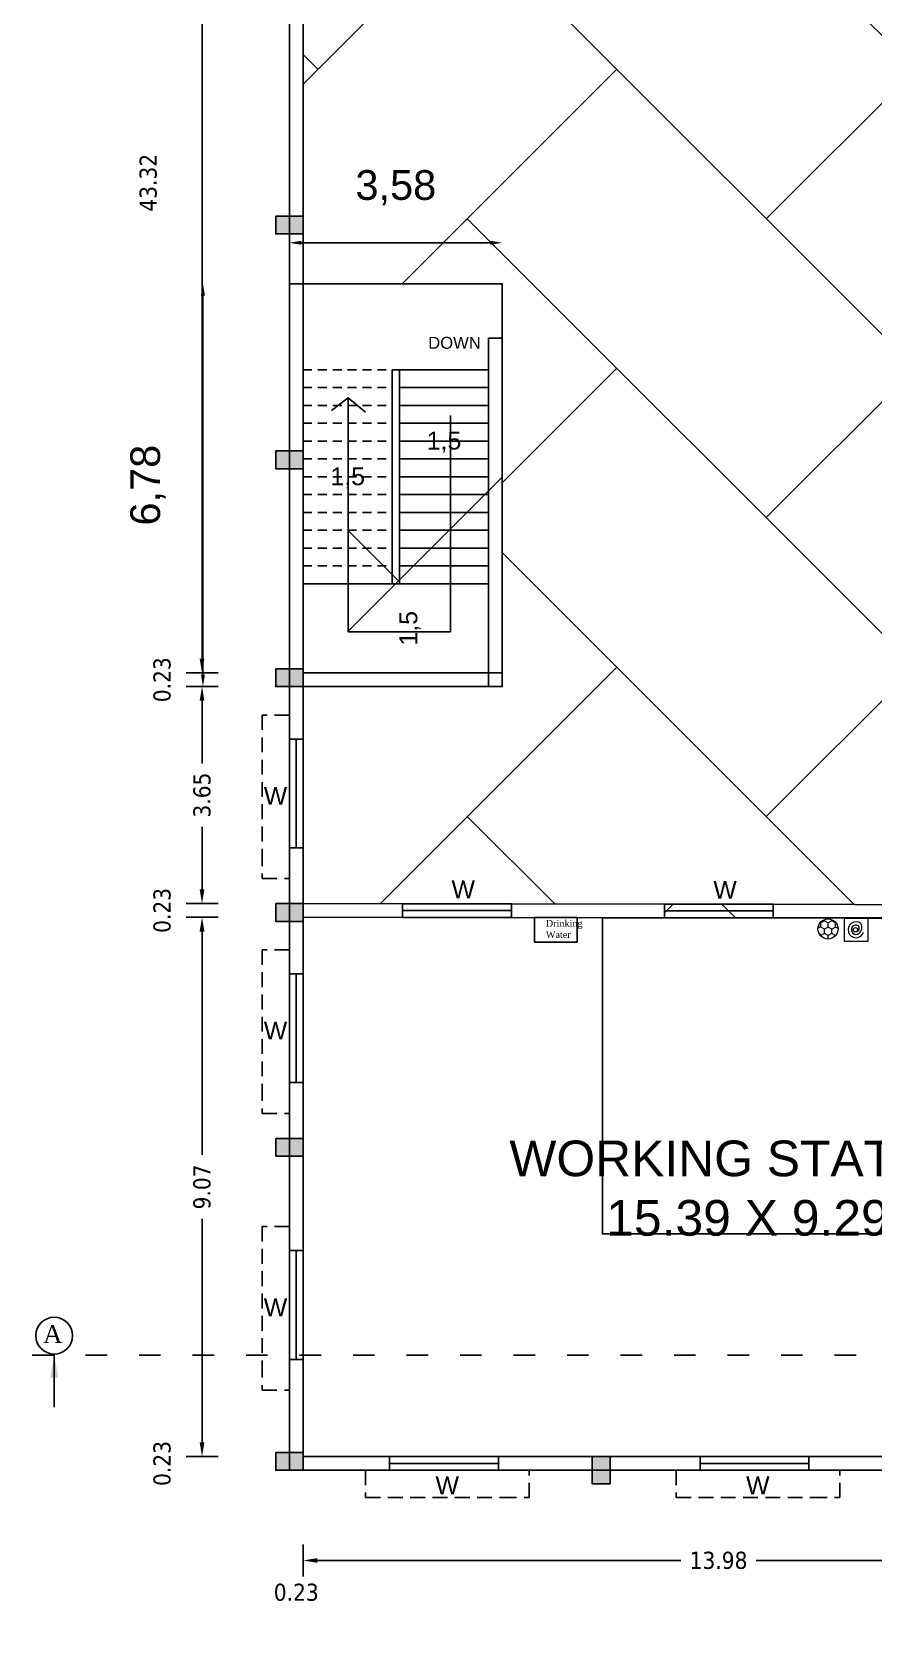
# Model space of a CAD drawing. Header units: metres. Extents: x 2292 to 2697, y 2134 to 2248.
# Drawn here: x 2557.72 to 2571.88, y 2192.65 to 2219.67 of the extents above; entities that cross this region are included whole.
import ezdxf

# ---------------------------------------------------------------- set-up
doc = ezdxf.new("R2010")
doc.units = ezdxf.units.M
doc.linetypes.add('ACAD_ISO03W100', pattern=[30, 12, -18])
doc.linetypes.add('DASHED', pattern=[0.75, 0.5, -0.25])
for name, color, linetype in [('BLK_1_COVERED_AREA', 140, 'Continuous'), ('BLK_1_FLR_2_REGULAR_ROOM_1', 4, 'Continuous'), ('BLK_1_FLR_2_ROOF_AREA', 54, 'Continuous'), ('BLK_1_FLR_2_ROOM_1_LIGHT_VENTILATION_1', 4, 'Continuous'), ('BLK_1_STAIR_HEADROOM', 1, 'Continuous')]:
    doc.layers.add(name, color=color, linetype=linetype)
doc.layers.add('BLK_1_FLR_2_BLT_UP_AREA', color=45, linetype='Continuous', plot=False)
doc.styles.add('CODE', font='tahoma.ttf')
doc.styles.add('DIM', font='swissc.ttf')
doc.styles.add('ROMANS', font='times.ttf', dxfattribs={"height": 12})
doc.styles.get("Standard").update_dxf_attribs({"font": 'arial.ttf'})
doc.styles.add('TIMES NEW ROMAN', font='times.ttf')
doc.dimstyles.new('Din', dxfattribs={"dimscale": 0, "dimtxt": 0.25, "dimasz": 0.1, "dimexe": 0.15, "dimexo": 0.15, "dimgap": 0.03, "dimtad": 0, "dimzin": 0, "dimdsep": 46, "dimtxsty": 'DIM', "dimblk": 'ARCHTICK', "dimcen": 0.09, "dimdle": 0.15, "dimse1": 1, "dimse2": 1, "dimclrd": 256, "dimclre": 256, "dimclrt": 7, "dimadec": 0, "dimazin": 3, "dimtfac": 1, "dimtofl": 0, "dimtmove": 1, "dimatfit": 3, "dimfxl": 0, "dimtolj": 1, "dimtzin": 0, "dimarcsym": 0})
doc.dimstyles.new('ISO-25', dxfattribs={"dimtxt": 0.5, "dimasz": 2.5, "dimexe": 1, "dimexo": 0.625, "dimtad": 1, "dimtxsty": 'Standard', "dimcen": 2.5, "dimadec": 0, "dimazin": 0, "dimtfac": 1, "dimtmove": 0, "dimatfit": 3, "dimfxl": 0, "dimarcsym": 0})
doc.dimstyles.get("Standard").update_dxf_attribs({"dimtxt": 0.18, "dimasz": 0.18, "dimexe": 0.18, "dimexo": 0.0625, "dimgap": 0.09, "dimtad": 0, "dimtih": 1, "dimtoh": 1, "dimdec": 4, "dimzin": 0, "dimdsep": 46, "dimtxsty": 'Standard', "dimcen": 0.09, "dimadec": 0, "dimazin": 0, "dimtfac": 1, "dimtdec": 4, "dimtofl": 0, "dimtmove": 0, "dimatfit": 3, "dimfxl": 0, "dimtolj": 1, "dimtzin": 0, "dimarcsym": 0})
pattern_1 = [(45, (-71384.214, -38300.2233), (0, 5.02894343), [10.668, -3.556]), (135, (-71381.6994, -38297.7088), (5e-16, 5.02894343), [10.668, -3.556])]

# ---------------------------------------------------------------- blocks, each defined once
blk = doc.blocks.new('*D439')
at = {"layer": 'Defpoints', "color": 0, "linetype": 'DASHED', "ltscale": 0.3}
for p in [(2562.282, 2212.186), (2563.782, 2212.186), (2563.782, 2211.886)]:
    blk.add_point(p, dxfattribs=at)
at = {"color": 0, "linetype": 'DASHED', "ltscale": 0.3, "insert": (2563.032, 2212.166), "char_height": 0.3, "attachment_point": 5}
blk.add_mtext('1,5', dxfattribs=at)
blk = doc.blocks.new('_ArchTick')
at = {"color": 0, "linetype": 'ByBlock', "const_width": 0.15}
blk.add_lwpolyline([(-0.5, -0.5), (0.5, 0.5)], dxfattribs=at)
blk = doc.blocks.new('*D440')
at = {"layer": 'Defpoints', "color": 0}
for p in [(2563.902, 2212.486), (2563.902, 2212.486), (2565.402, 2212.486)]:
    blk.add_point(p, dxfattribs=at)
at = {"color": 0, "insert": (2564.652, 2212.766), "char_height": 0.3, "attachment_point": 5}
blk.add_mtext('1,5', dxfattribs=at)
blk = doc.blocks.new('*D441')
at = {"layer": 'Defpoints', "color": 0}
for p in [(2564.369, 2210.386), (2564.361, 2208.886), (2564.369, 2208.886)]:
    blk.add_point(p, dxfattribs=at)
at = {"color": 0, "insert": (2564.081, 2209.636), "char_height": 0.3, "attachment_point": 5, "rotation": 90}
blk.add_mtext('1,5', dxfattribs=at)
blk = doc.blocks.new('A$C3F6E631D')
at = {"lineweight": 9}
for p, q in [((0, 0.885), (0.902, 0.885)), ((0, 0), (0, 0.885)), ((0.902, 0.885), (0.902, 0)), ((0.902, 0), (0, 0))]:
    blk.add_line(p, q, dxfattribs=at)
blk.add_circle((0.448, 0.466), 0.0817, dxfattribs=at)
for centre, radius, start, end in [((0.448, 0.447), 0.299, 321.4372, 253.2573), ((0.449, 0.447), 0.174, 329.12635, 222.29362), ((0.543, 0.517), 0.292, 219.90119, 298.52807), ((0.509, 0.459), 0.135, 195.99312, 311.1342)]:
    blk.add_arc(centre, radius, start, end, dxfattribs=at)
blk = doc.blocks.new('A$C57323508')
at = {"lineweight": 9}
for p, q in [((0.134, 0.647), (0.158, 0.647)), ((0.213, 0.509), (0.134, 0.647)), ((0.158, 0.647), (0.181, 0.687)), ((0.372, 0.509), (0.451, 0.647)), ((0.475, 0.647), (0.41, 0.759)), ((0.475, 0.647), (0.634, 0.647)), ((0.689, 0.509), (0.61, 0.647)), ((0.634, 0.647), (0.648, 0.671)), ((0, 0.372), (0.134, 0.372)), ((0.126, 0.097), (0.134, 0.097)), ((0.134, 0.372), (0.213, 0.509)), ((0.213, 0.234), (0.134, 0.372)), ((0.134, 0.097), (0.213, 0.234)), ((0.141, 0.084), (0.134, 0.097)), ((0.213, 0.509), (0.372, 0.509)), ((0.213, 0.234), (0.372, 0.234)), ((0.451, 0.372), (0.372, 0.509)), ((0.372, 0.234), (0.451, 0.372)), ((0.451, 0.097), (0.372, 0.234)), ((0.396, 0), (0.451, 0.097)), ((0.451, 0.372), (0.61, 0.372)), ((0.451, 0.097), (0.61, 0.097)), ((0.61, 0.372), (0.689, 0.509)), ((0.689, 0.234), (0.61, 0.372)), ((0.61, 0.097), (0.689, 0.234)), ((0.618, 0.084), (0.61, 0.097)), ((0.689, 0.509), (0.737, 0.509)), ((0.689, 0.234), (0.73, 0.234))]:
    blk.add_line(p, q, dxfattribs=at)
blk.add_circle((0.38, 0.38), 0.38, dxfattribs=at)
blk = doc.blocks.new('A$C4F610507')
blk.add_lwpolyline([(1.13, 0.03), (4.11, 0.03), (4.11, 1.74), (1.13, 1.74)], close=True)
blk = doc.blocks.new('*D442')
at = {"layer": 'Defpoints', "color": 0}
for p in [(2562.052, 2195.771), (2562.282, 2195.771), (2562.282, 2193.954)]:
    blk.add_point(p, dxfattribs=at)
at = {"insert": (2562.167, 2193.417), "char_height": 0.288, "attachment_point": 5, "style": 'CODE'}
blk.add_mtext('\\A1;0.23', dxfattribs=at)
blk = doc.blocks.new('*D443')
at = {"lineweight": -2}
for p, q in [((2562.282, 2194.223), (2562.282, 2193.685)), ((2576.26, 2194.223), (2576.26, 2193.685))]:
    blk.add_line(p, q, dxfattribs=at)
for p, q in [((2562.522, 2193.954), (2568.639, 2193.954)), ((2576.02, 2193.954), (2569.902, 2193.954))]:
    blk.add_line(p, q)
for points in [[(2562.522, 2193.994), (2562.522, 2193.914), (2562.282, 2193.954)], [(2576.02, 2193.994), (2576.02, 2193.914), (2576.26, 2193.954)]]:
    blk.add_solid(points)
at = {"layer": 'Defpoints', "color": 0}
for p in [(2562.282, 2195.771), (2576.26, 2195.701), (2576.26, 2193.954)]:
    blk.add_point(p, dxfattribs=at)
at = {"insert": (2569.271, 2193.954), "char_height": 0.288, "attachment_point": 5, "style": 'CODE'}
blk.add_mtext('\\A1;13.98', dxfattribs=at)
blk = doc.blocks.new('*D302')
at = {"layer": 'Defpoints', "color": 0}
for p in [(2562.05, 2195.771), (2602.052, 2195.771), (2602.052, 2192.841)]:
    blk.add_point(p, dxfattribs=at)
at = {"insert": (2582.051, 2192.841), "char_height": 0.288, "attachment_point": 5, "style": 'CODE'}
blk.add_mtext('\\A1;40.00', dxfattribs=at)
blk = doc.blocks.new('*D451')
at = {"layer": 'Defpoints', "color": 0}
for p in [(2560.582, 2195.701), (2562.282, 2195.701), (2562.282, 2195.471)]:
    blk.add_point(p, dxfattribs=at)
at = {"insert": (2559.911, 2195.586), "char_height": 0.288, "attachment_point": 5, "rotation": 90, "style": 'CODE'}
blk.add_mtext('\\A1;0.23', dxfattribs=at)
blk = doc.blocks.new('*D452')
at = {"lineweight": -2}
for p, q in [((2560.851, 2204.775), (2560.313, 2204.775)), ((2560.851, 2195.701), (2560.313, 2195.701))]:
    blk.add_line(p, q, dxfattribs=at)
for p, q in [((2560.582, 2204.535), (2560.582, 2200.777)), ((2560.582, 2195.941), (2560.582, 2199.699))]:
    blk.add_line(p, q)
for points in [[(2560.542, 2204.535), (2560.622, 2204.535), (2560.582, 2204.775)], [(2560.542, 2195.941), (2560.622, 2195.941), (2560.582, 2195.701)]]:
    blk.add_solid(points)
at = {"layer": 'Defpoints', "color": 0}
for p in [(2560.582, 2204.775), (2562.282, 2204.775), (2562.282, 2195.701)]:
    blk.add_point(p, dxfattribs=at)
at = {"insert": (2560.582, 2200.238), "char_height": 0.288, "attachment_point": 5, "rotation": 90, "style": 'CODE'}
blk.add_mtext('\\A1;9.07', dxfattribs=at)
blk = doc.blocks.new('*D456')
for p, q in [((2560.582, 2205.245), (2560.582, 2205.485)), ((2560.582, 2204.535), (2560.582, 2204.295))]:
    blk.add_line(p, q)
at = {"lineweight": -2}
for p, q in [((2560.851, 2205.005), (2560.313, 2205.005)), ((2560.851, 2204.775), (2560.313, 2204.775))]:
    blk.add_line(p, q, dxfattribs=at)
for points in [[(2560.542, 2205.245), (2560.622, 2205.245), (2560.582, 2205.005)], [(2560.542, 2204.535), (2560.622, 2204.535), (2560.582, 2204.775)]]:
    blk.add_solid(points)
at = {"layer": 'Defpoints', "color": 0}
for p in [(2560.582, 2205.005), (2562.282, 2205.005), (2562.282, 2204.775)]:
    blk.add_point(p, dxfattribs=at)
at = {"insert": (2559.911, 2204.89), "char_height": 0.288, "attachment_point": 5, "rotation": 90, "style": 'CODE'}
blk.add_mtext('\\A1;0.23', dxfattribs=at)
blk = doc.blocks.new('*D457')
at = {"lineweight": -2}
for p, q in [((2560.851, 2208.656), (2560.313, 2208.656)), ((2560.851, 2205.005), (2560.313, 2205.005))]:
    blk.add_line(p, q, dxfattribs=at)
for p, q in [((2560.582, 2208.416), (2560.582, 2207.363)), ((2560.582, 2205.245), (2560.582, 2206.298))]:
    blk.add_line(p, q)
for points in [[(2560.542, 2208.416), (2560.622, 2208.416), (2560.582, 2208.656)], [(2560.542, 2205.245), (2560.622, 2205.245), (2560.582, 2205.005)]]:
    blk.add_solid(points)
at = {"layer": 'Defpoints', "color": 0}
for p in [(2560.582, 2208.656), (2562.282, 2208.656), (2562.282, 2205.005)]:
    blk.add_point(p, dxfattribs=at)
at = {"insert": (2560.582, 2206.83), "char_height": 0.288, "attachment_point": 5, "rotation": 90, "style": 'CODE'}
blk.add_mtext('\\A1;3.65', dxfattribs=at)
blk = doc.blocks.new('*D458')
for p, q in [((2560.582, 2209.126), (2560.582, 2209.366)), ((2560.582, 2208.416), (2560.582, 2208.176))]:
    blk.add_line(p, q)
at = {"lineweight": -2}
for p, q in [((2560.851, 2208.886), (2560.313, 2208.886)), ((2560.851, 2208.656), (2560.313, 2208.656))]:
    blk.add_line(p, q, dxfattribs=at)
for points in [[(2560.542, 2209.126), (2560.622, 2209.126), (2560.582, 2208.886)], [(2560.542, 2208.416), (2560.622, 2208.416), (2560.582, 2208.656)]]:
    blk.add_solid(points)
at = {"layer": 'Defpoints', "color": 0}
for p in [(2560.582, 2208.886), (2562.282, 2208.886), (2562.282, 2208.656)]:
    blk.add_point(p, dxfattribs=at)
at = {"insert": (2559.911, 2208.771), "char_height": 0.288, "attachment_point": 5, "rotation": 90, "style": 'CODE'}
blk.add_mtext('\\A1;0.23', dxfattribs=at)
blk = doc.blocks.new('*D459')
at = {"lineweight": -2}
for p, q in [((2560.851, 2238.561), (2560.313, 2238.561)), ((2560.851, 2208.886), (2560.313, 2208.886))]:
    blk.add_line(p, q, dxfattribs=at)
for p, q in [((2560.582, 2238.321), (2560.582, 2224.366)), ((2560.582, 2209.126), (2560.582, 2223.08))]:
    blk.add_line(p, q)
for points in [[(2560.542, 2238.321), (2560.622, 2238.321), (2560.582, 2238.561)], [(2560.542, 2209.126), (2560.622, 2209.126), (2560.582, 2208.886)]]:
    blk.add_solid(points)
at = {"layer": 'Defpoints', "color": 0}
for p in [(2560.582, 2238.561), (2562.282, 2238.561), (2562.282, 2208.886)]:
    blk.add_point(p, dxfattribs=at)
at = {"insert": (2560.582, 2223.723), "char_height": 0.288, "attachment_point": 5, "rotation": 90, "style": 'CODE'}
blk.add_mtext('\\A1;29.68', dxfattribs=at)
blk = doc.blocks.new('*D461')
at = {"layer": 'Defpoints', "color": 0}
for p in [(2559.109, 2238.791), (2562.282, 2238.791), (2562.282, 2195.471)]:
    blk.add_point(p, dxfattribs=at)
at = {"insert": (2559.678, 2217.131), "char_height": 0.288, "attachment_point": 5, "rotation": 90, "style": 'CODE'}
blk.add_mtext('\\A1;43.32', dxfattribs=at)
blk = doc.blocks.new('*D563')
at = {"layer": 'BLK_1_STAIR_HEADROOM', "color": 0, "linetype": 'Continuous', "lineweight": -2}
blk.add_line((2565.432, 2216.122), (2562.252, 2216.122), dxfattribs=at)
at = {"layer": 'BLK_1_STAIR_HEADROOM', "color": 0, "linetype": 'Continuous'}
for points in [[(2562.252, 2216.155), (2562.252, 2216.088), (2562.052, 2216.122)], [(2565.432, 2216.155), (2565.432, 2216.088), (2565.632, 2216.122)]]:
    blk.add_solid(points, dxfattribs=at)
at = {"layer": 'Defpoints', "color": 0, "linetype": 'Continuous'}
for p in [(2562.052, 2216.122), (2562.052, 2215.432), (2565.632, 2215.432)]:
    blk.add_point(p, dxfattribs=at)
at = {"layer": 'BLK_1_STAIR_HEADROOM', "color": 0, "linetype": 'Continuous', "insert": (2563.842, 2217.047), "char_height": 0.5, "attachment_point": 5}
blk.add_mtext('3,58', dxfattribs=at)
blk = doc.blocks.new('*D564')
at = {"layer": 'BLK_1_STAIR_HEADROOM', "color": 0, "linetype": 'Continuous', "lineweight": -2}
blk.add_line((2560.598, 2215.232), (2560.598, 2208.856), dxfattribs=at)
at = {"layer": 'BLK_1_STAIR_HEADROOM', "color": 0, "linetype": 'Continuous'}
for points in [[(2560.564, 2215.232), (2560.631, 2215.232), (2560.598, 2215.432)], [(2560.564, 2208.856), (2560.631, 2208.856), (2560.598, 2208.656)]]:
    blk.add_solid(points, dxfattribs=at)
at = {"layer": 'Defpoints', "color": 0, "linetype": 'Continuous'}
for p in [(2562.052, 2215.432), (2560.598, 2208.656), (2562.052, 2208.656)]:
    blk.add_point(p, dxfattribs=at)
at = {"layer": 'BLK_1_STAIR_HEADROOM', "color": 0, "linetype": 'Continuous', "insert": (2559.672, 2212.044), "char_height": 0.5, "attachment_point": 5, "rotation": 90}
blk.add_mtext('6,78', dxfattribs=at)

msp = doc.modelspace()

# ---------------------------------------------------------------- hatches: boundary and pattern name
h = msp.add_hatch()
h.set_pattern_fill('AR-HBONE', color=256, scale=0.035)
h.set_pattern_definition([(45, (-75489.1892, -38553.1212), (0, 5.02894343), [10.668, -3.556]), (135, (-75486.6747, -38550.6068), (5e-16, 5.02894343), [10.668, -3.556])])
h.paths.add_polyline_path([(2579.08744, 2223.29349), (2580.40982, 2223.29349), (2580.40982, 2222.88269), (2581.85664, 2222.88269), (2581.85664, 2223.29349), (2582.07973, 2223.29349), (2582.07973, 2229.59223), (2581.55647, 2229.59223), (2581.55647, 2230.0709), (2580.10965, 2230.0709), (2580.10965, 2229.59223), (2578.78727, 2229.59223), (2578.78727, 2232.237), (2580.10965, 2232.237), (2580.10965, 2231.8262), (2581.55647, 2231.8262), (2581.55647, 2232.237), (2582.07973, 2232.237), (2582.07973, 2238.56066), (2581.77973, 2238.56066), (2568.86536, 2238.56066), (2568.86536, 2235.20882), (2562.28184, 2235.20882), (2562.28184, 2235.14066), (2562.28184, 2215.43151), (2565.63184, 2215.43151), (2565.63184, 2208.65566), (2562.28184, 2208.65566), (2562.28184, 2205.00529), (2563.95693, 2205.00258), (2565.78674, 2205.00258), (2565.78674, 2204.99961), (2568.36144, 2204.99544), (2570.19126, 2204.99544), (2570.19126, 2204.99247), (2572.52851, 2204.98868), (2572.52851, 2205.19937), (2573.22851, 2205.19937), (2573.22851, 2204.98755), (2577.89973, 2204.97998), (2577.89973, 2197.40549), (2582.07973, 2197.40549), (2582.07973, 2210.41351), (2581.85664, 2210.41351), (2581.85664, 2210.89218), (2580.40982, 2210.89218), (2580.40982, 2210.41351), (2579.08744, 2210.41351), (2579.08744, 2213.05828), (2580.40982, 2213.05828), (2580.40982, 2212.64748), (2581.85664, 2212.64748), (2581.85664, 2213.05828), (2582.07973, 2213.05828), (2582.07973, 2220.64873), (2581.85664, 2220.64873), (2581.85664, 2221.1274), (2580.40982, 2221.1274), (2580.40982, 2220.64873), (2579.08744, 2220.64873)])
h.paths.add_polyline_path([(2573.22851, 2216.76437), (2573.22851, 2216.06437), (2572.52851, 2216.06437), (2572.52851, 2216.76437)], flags=16)
h.paths.add_polyline_path([(2571.35083, 2220.42148), (2565.23017, 2220.42148), (2565.23017, 2223.14645), (2571.35083, 2223.14645)], flags=16)
h.paths.add_polyline_path([(2573.22851, 2227.91437), (2572.52851, 2227.91437), (2572.52851, 2228.61437), (2573.22851, 2228.61437)], flags=16)
h.paths.add_polyline_path([(2570.93117, 2229.55526), (2564.81051, 2229.55526), (2564.81051, 2232.28023), (2570.93117, 2232.28023)], flags=16)
h.paths.add_polyline_path([(2569.10271, 2204.9238), (2569.64828, 2204.9238), (2569.64828, 2205.54201), (2569.10271, 2205.54201)], flags=25)
h.paths.add_polyline_path([(2564.6982, 2204.93094), (2565.24377, 2204.93094), (2565.24377, 2205.54915), (2564.6982, 2205.54915)], flags=25)
h = msp.add_hatch()
h.set_pattern_fill('AR-HBONE', color=256, scale=0.035)
h.set_pattern_definition([(45, (-69487.5257, -38176.7224), (0, 5.02894343), [10.668, -3.556]), (135, (-69485.0112, -38174.208), (5e-16, 5.02894343), [10.668, -3.556])])
h.paths.add_polyline_path([(2601.82184, 2238.56066), (2582.15973, 2238.56066), (2582.15973, 2195.70066), (2588.08434, 2195.70066), (2598.70184, 2195.70066), (2598.70184, 2200.79437), (2600.20184, 2200.79437), (2601.82184, 2200.79437)])
h.paths.add_polyline_path([(2591.76851, 2216.06437), (2591.06851, 2216.06437), (2591.06851, 2216.76437), (2591.76851, 2216.76437)], flags=16)
h.paths.add_polyline_path([(2591.76851, 2205.19937), (2591.76851, 2204.49937), (2591.06851, 2204.49937), (2591.06851, 2205.19937)], flags=16)
h.paths.add_polyline_path([(2591.76851, 2227.91437), (2591.06851, 2227.91437), (2591.06851, 2228.61437), (2591.76851, 2228.61437)], flags=16)
h.paths.add_polyline_path([(2573.22851, 2216.06437), (2572.52851, 2216.06437), (2572.52851, 2216.76437), (2573.22851, 2216.76437)], flags=16)
h.paths.add_polyline_path([(2573.22851, 2227.91437), (2572.52851, 2227.91437), (2572.52851, 2228.61437), (2573.22851, 2228.61437)], flags=16)
h.paths.add_polyline_path([(2598.88307, 2201.00117), (2599.86765, 2201.00117), (2599.86765, 2201.41331), (2598.88307, 2201.41331)], flags=24)
h.paths.add_polyline_path([(2569.10271, 2204.9238), (2569.64828, 2204.9238), (2569.64828, 2205.54201), (2569.10271, 2205.54201)], flags=25)
h.paths.add_polyline_path([(2564.6982, 2204.93094), (2565.24377, 2204.93094), (2565.24377, 2205.54915), (2564.6982, 2205.54915)], flags=25)
h.paths.add_polyline_path([(2564.3157, 2214.22619), (2565.30028, 2214.22619), (2565.30028, 2214.63834), (2564.3157, 2214.63834)], flags=24)
h.paths.add_polyline_path([(2567.37019, 2235.83749), (2568.35477, 2235.83749), (2568.35477, 2236.24963), (2567.37019, 2236.24963)], flags=25)
h.paths.add_polyline_path([(2582.07973, 2199.18771), (2577.89973, 2199.18771), (2577.89973, 2195.70066), (2582.07973, 2195.70066)])
h = msp.add_hatch()
h.set_pattern_fill('AR-HBONE', color=256, scale=0.035)
h.set_pattern_definition(pattern_1)
h.paths.add_polyline_path([(2582.61856, 2211.75317), (2585.77382, 2211.75317), (2585.77382, 2212.59895), (2582.61856, 2212.59895)])
h.paths.add_polyline_path([(2572.52851, 2216.06437), (2572.52851, 2216.76437), (2573.22851, 2216.76437), (2573.22851, 2216.06437)], flags=17)
h.paths.add_polyline_path([(2571.35083, 2220.42148), (2565.23017, 2220.42148), (2565.23017, 2223.14645), (2571.35083, 2223.14645)], flags=17)
h.paths.add_polyline_path([(2572.52851, 2227.91437), (2572.52851, 2228.61437), (2573.22851, 2228.61437), (2573.22851, 2227.91437)], flags=17)
h.paths.add_polyline_path([(2563.78184, 2235.44066), (2563.78184, 2235.97814), (2562.95873, 2235.97814), (2562.95873, 2237.88649), (2567.08184, 2237.88649), (2567.08184, 2238.00309), (2567.23195, 2237.88649), (2567.08184, 2237.69323), (2567.08184, 2237.06066), (2567.38184, 2237.06066), (2567.38184, 2236.94066), (2567.38184, 2235.44066)], flags=17)
h.paths.add_polyline_path([(2569.10271, 2204.9238), (2569.64828, 2204.9238), (2569.64828, 2205.54201), (2569.10271, 2205.54201)], flags=9)
h.paths.add_polyline_path([(2564.6982, 2204.93094), (2565.24377, 2204.93094), (2565.24377, 2205.54915), (2564.6982, 2205.54915)], flags=9)
h.paths.add_polyline_path([(2567.37019, 2235.83749), (2568.35477, 2235.83749), (2568.35477, 2236.24963), (2567.37019, 2236.24963)], flags=9)
h = msp.add_hatch()
h.set_pattern_fill('AR-HBONE', color=256, scale=0.035)
h.set_pattern_definition(pattern_1)
h.paths.add_polyline_path([(2579.08744, 2223.29349), (2579.08744, 2220.64873), (2580.40982, 2220.64873), (2580.40982, 2223.29349)])
h.paths.add_polyline_path([(2572.52851, 2216.06437), (2573.22851, 2216.06437), (2573.22851, 2216.76437), (2572.52851, 2216.76437)], flags=17)
h.paths.add_polyline_path([(2565.23017, 2220.42148), (2571.35083, 2220.42148), (2571.35083, 2223.14645), (2565.23017, 2223.14645)], flags=17)
h.paths.add_polyline_path([(2572.52851, 2227.91437), (2573.22851, 2227.91437), (2573.22851, 2228.61437), (2572.52851, 2228.61437)], flags=17)
h.paths.add_polyline_path([(2564.81051, 2229.55526), (2570.93117, 2229.55526), (2570.93117, 2232.28023), (2564.81051, 2232.28023)], flags=17)
h.paths.add_polyline_path([(2566.19516, 2204.36006), (2566.85529, 2204.36006), (2566.85529, 2204.79042), (2566.19516, 2204.79042)], flags=9)
h.paths.add_polyline_path([(2565.5922, 2199.0776), (2573.85509, 2199.0776), (2573.85509, 2201.31648), (2565.5922, 2201.31648)], flags=9)
h.paths.add_polyline_path([(2569.10271, 2204.9238), (2569.64828, 2204.9238), (2569.64828, 2205.54201), (2569.10271, 2205.54201)], flags=9)
h.paths.add_polyline_path([(2564.6982, 2204.93094), (2565.24377, 2204.93094), (2565.24377, 2205.54915), (2564.6982, 2205.54915)], flags=9)
h.paths.add_polyline_path([(2576.72415, 2197.10821), (2577.18132, 2197.10821), (2577.18132, 2197.52035), (2576.72415, 2197.52035)], flags=9)
h.paths.add_polyline_path([(2564.3157, 2214.22619), (2565.30028, 2214.22619), (2565.30028, 2214.63834), (2564.3157, 2214.63834)], flags=9)
h.paths.add_polyline_path([(2567.37019, 2235.83749), (2568.35477, 2235.83749), (2568.35477, 2236.24963), (2567.37019, 2236.24963)], flags=9)
h = msp.add_hatch()
h.set_pattern_fill('AR-HBONE', color=256, scale=0.035)
h.set_pattern_definition(pattern_1)
h.paths.add_polyline_path([(2570.93117, 2232.28023), (2570.93117, 2229.55526), (2564.81051, 2229.55526), (2564.81051, 2232.28023)], flags=16)
h.paths.add_polyline_path([(2572.52851, 2228.61437), (2573.22851, 2228.61437), (2573.22851, 2227.91437), (2572.52851, 2227.91437)], flags=16)
h.paths.add_polyline_path([(2570.93117, 2223.03231), (2570.93117, 2220.30734), (2564.81051, 2220.30734), (2564.81051, 2223.03231)], flags=16)
h.paths.add_polyline_path([(2572.52851, 2216.76437), (2573.22851, 2216.76437), (2573.22851, 2216.06437), (2572.52851, 2216.06437)], flags=16)
h.paths.add_polyline_path([(2565.63184, 2214.51566), (2565.63184, 2208.65566), (2565.40184, 2208.65566), (2565.40184, 2208.88566), (2565.40184, 2210.38566), (2564.76136, 2210.38566), (2564.76136, 2209.57726), (2563.04265, 2209.57726), (2563.04265, 2213.38566), (2562.87411, 2213.38566), (2563.04265, 2213.51603), (2563.19657, 2213.38566), (2563.78184, 2213.38566), (2563.78184, 2213.98566), (2563.90184, 2213.98566), (2565.40184, 2213.98566), (2565.40184, 2214.51566)], flags=16)
h.paths.add_polyline_path([(2572.52851, 2205.19937), (2573.22851, 2205.19937), (2573.22851, 2204.49937), (2572.52851, 2204.49937), (2572.52851, 2204.75868), (2562.28184, 2204.77529), (2562.28184, 2195.70066), (2576.25973, 2195.70066), (2576.25973, 2197.32066), (2576.59033, 2197.32066), (2576.59033, 2197.20066), (2576.37973, 2197.20066), (2576.37973, 2195.70066), (2562.28184, 2195.70066), (2562.28184, 2204.77529), (2563.95674, 2204.77258), (2563.95674, 2205.00258), (2565.78674, 2205.00258), (2565.78674, 2204.76961), (2568.36126, 2204.76544), (2568.36126, 2204.99544), (2570.19126, 2204.99544), (2570.19126, 2204.76247), (2572.52851, 2204.75868)], flags=16)
h.paths.add_polyline_path([(2563.10266, 2228.61388), (2569.01962, 2228.61388), (2569.01962, 2232.16119), (2563.10266, 2232.16119)], flags=24)
h.paths.add_polyline_path([(2563.10266, 2219.36597), (2569.01962, 2219.36597), (2569.01962, 2222.91328), (2563.10266, 2222.91328)], flags=24)
h.paths.add_polyline_path([(2566.19516, 2204.36006), (2566.85529, 2204.36006), (2566.85529, 2204.79042), (2566.19516, 2204.79042)], flags=24)
h.paths.add_polyline_path([(2565.5922, 2199.0776), (2573.85509, 2199.0776), (2573.85509, 2201.31648), (2565.5922, 2201.31648)], flags=24)
h.paths.add_polyline_path([(2569.10271, 2204.9238), (2569.64828, 2204.9238), (2569.64828, 2205.54201), (2569.10271, 2205.54201)], flags=24)
h.paths.add_polyline_path([(2564.6982, 2204.93094), (2565.24377, 2204.93094), (2565.24377, 2205.54915), (2564.6982, 2205.54915)], flags=24)
h.paths.add_polyline_path([(2576.72415, 2197.10821), (2577.18132, 2197.10821), (2577.18132, 2197.52035), (2576.72415, 2197.52035)], flags=24)
h.paths.add_polyline_path([(2576.35389, 2195.96214), (2577.72783, 2195.96214), (2577.72783, 2196.70843), (2576.35389, 2196.70843)], flags=24)
h.paths.add_polyline_path([(2564.3157, 2214.22619), (2565.30028, 2214.22619), (2565.30028, 2214.63834), (2564.3157, 2214.63834)], flags=24)
edge = h.paths.add_edge_path()
edge.add_line((2570.94357, 2204.59169), (2570.99325, 2204.62037))
edge.add_line((2570.99325, 2204.62037), (2570.99325, 2204.69116))
edge.add_line((2570.99325, 2204.69116), (2570.98892, 2204.69367))
edge.add_arc((2571.11233, 2204.57771), 0.16934, 136.785535, 175.267391)
h = msp.add_hatch(color=256)
h.dxf.hatch_style = 1
h.paths.add_polyline_path([(2561.82184, 2216.57066), (2561.82184, 2216.27066), (2562.28184, 2216.27066), (2562.28184, 2216.57066)])
h = msp.add_hatch(color=256)
h.dxf.hatch_style = 1
h.paths.add_polyline_path([(2561.82184, 2212.62066), (2561.82184, 2212.32066), (2562.28184, 2212.32066), (2562.28184, 2212.62066)])
h = msp.add_hatch(color=256)
h.dxf.hatch_style = 1
h.paths.add_polyline_path([(2561.82184, 2208.95566), (2561.82184, 2208.65566), (2562.28184, 2208.65566), (2562.28184, 2208.95566)])
h = msp.add_hatch(color=256)
h.dxf.hatch_style = 1
h.paths.add_polyline_path([(2561.82184, 2205.00566), (2561.82184, 2204.70566), (2562.28184, 2204.70566), (2562.28184, 2205.00566)])
h = msp.add_hatch(color=256)
h.dxf.hatch_style = 1
h.paths.add_polyline_path([(2561.82184, 2201.05566), (2561.82184, 2200.75566), (2562.28184, 2200.75566), (2562.28184, 2201.05566)])
h = msp.add_hatch(color=256)
h.dxf.hatch_style = 1
h.paths.add_polyline_path([(2561.82184, 2195.77066), (2561.82184, 2195.47066), (2562.28184, 2195.47066), (2562.28184, 2195.77066)])
h = msp.add_hatch(color=256)
h.dxf.hatch_style = 1
h.paths.add_polyline_path([(2567.44656, 2195.70066), (2567.14656, 2195.70066), (2567.14656, 2195.24066), (2567.44656, 2195.24066)])

# ---------------------------------------------------------------- linework, layer by layer
for p, q in [((2565.40184, 2208.88566), (2565.40184, 2214.51566)), ((2565.40184, 2214.51566), (2565.63184, 2214.51566)), ((2565.63184, 2208.65566), (2565.63184, 2214.51566)), ((2563.78184, 2210.38566), (2563.78184, 2213.98566)), ((2563.78184, 2213.98566), (2563.90184, 2213.98566)), ((2563.90184, 2213.98566), (2565.40184, 2213.98566)), ((2563.90184, 2210.38566), (2563.90184, 2213.98566)), ((2563.90184, 2213.68566), (2565.40184, 2213.68566)), ((2563.90184, 2213.38566), (2565.40184, 2213.38566)), ((2563.90184, 2213.08566), (2565.40184, 2213.08566)), ((2563.90184, 2212.78566), (2565.40184, 2212.78566)), ((2563.90184, 2212.48566), (2565.40184, 2212.48566)), ((2563.90184, 2212.18566), (2565.40184, 2212.18566)), ((2563.90184, 2211.88566), (2565.40184, 2211.88566)), ((2563.90184, 2211.58566), (2565.40184, 2211.58566)), ((2563.90184, 2211.28566), (2565.40184, 2211.28566)), ((2563.90184, 2210.98566), (2565.40184, 2210.98566)), ((2563.90184, 2210.68566), (2565.40184, 2210.68566)), ((2562.28184, 2210.38566), (2565.40184, 2210.38566)), ((2562.28184, 2208.88566), (2565.40184, 2208.88566)), ((2562.28184, 2208.65566), (2565.63184, 2208.65566)), ((2562.16684, 2207.77245), (2562.16684, 2205.94245)), ((2563.95674, 2204.88758), (2565.78674, 2204.88758)), ((2568.36126, 2204.88044), (2570.19126, 2204.88044)), ((2562.16684, 2203.82245), (2562.16684, 2201.99245)), ((2562.16684, 2199.16715), (2562.16684, 2197.33715)), ((2563.73723, 2195.58566), (2565.56723, 2195.58566)), ((2568.9618, 2195.58566), (2570.7918, 2195.58566))]:
    msp.add_line(p, q)
at = {"linetype": 'DASHED', "ltscale": 0.3}
for p, q in [((2562.28184, 2213.98566), (2563.78184, 2213.98566)), ((2562.28184, 2213.68566), (2563.78184, 2213.68566)), ((2562.28184, 2213.38566), (2563.78184, 2213.38566)), ((2562.28184, 2213.08566), (2563.78184, 2213.08566)), ((2562.28184, 2212.78566), (2563.78184, 2212.78566)), ((2562.28184, 2212.48566), (2563.78184, 2212.48566)), ((2562.28184, 2212.18566), (2563.78184, 2212.18566)), ((2562.28184, 2211.88566), (2563.78184, 2211.88566)), ((2562.28184, 2211.58566), (2563.78184, 2211.58566)), ((2562.28184, 2211.28566), (2563.78184, 2211.28566)), ((2562.28184, 2210.98566), (2563.78184, 2210.98566)), ((2562.28184, 2210.68566), (2563.78184, 2210.68566))]:
    msp.add_line(p, q, dxfattribs=at)
at = {"linetype": 'ACAD_ISO03W100', "ltscale": 0.03}
msp.add_line((2557.72366, 2197.40549), (2604.23158, 2197.40549), dxfattribs=at)
for points in [[(2562.05184, 2238.79066), (2562.05184, 2195.47066), (2602.05184, 2195.47066), (2602.05184, 2238.79066)], [(2561.82184, 2216.57066), (2562.28184, 2216.57066), (2562.28184, 2216.27066), (2561.82184, 2216.27066)], [(2565.63184, 2208.65566), (2562.05184, 2208.65566), (2562.05184, 2215.43151), (2565.63184, 2215.43151)], [(2561.82184, 2212.62066), (2562.28184, 2212.62066), (2562.28184, 2212.32066), (2561.82184, 2212.32066)], [(2561.82184, 2208.95566), (2562.28184, 2208.95566), (2562.28184, 2208.65566), (2561.82184, 2208.65566)], [(2565.40184, 2208.88566), (2565.63184, 2208.88566), (2565.63184, 2208.65566), (2565.40184, 2208.65566)], [(2562.05184, 2205.94245), (2562.05184, 2207.77245), (2562.28184, 2207.77245), (2562.28184, 2205.94245)], [(2561.82184, 2205.00566), (2562.28184, 2205.00566), (2562.28184, 2204.70566), (2561.82184, 2204.70566)], [(2562.05184, 2205.00566), (2577.89973, 2204.97998), (2577.89973, 2195.47066), (2562.05184, 2195.47066)], [(2563.95674, 2205.00258), (2565.78674, 2205.00258), (2565.78674, 2204.77258), (2563.95674, 2204.77258)], [(2568.36126, 2204.99544), (2570.19126, 2204.99544), (2570.19126, 2204.76544), (2568.36126, 2204.76544)], [(2562.05184, 2201.99245), (2562.05184, 2203.82245), (2562.28184, 2203.82245), (2562.28184, 2201.99245)], [(2561.82184, 2201.05566), (2562.28184, 2201.05566), (2562.28184, 2200.75566), (2561.82184, 2200.75566)], [(2562.05184, 2197.33715), (2562.05184, 2199.16715), (2562.28184, 2199.16715), (2562.28184, 2197.33715)], [(2561.82184, 2195.77066), (2562.28184, 2195.77066), (2562.28184, 2195.47066), (2561.82184, 2195.47066)], [(2565.56723, 2195.47066), (2563.73723, 2195.47066), (2563.73723, 2195.70066), (2565.56723, 2195.70066)], [(2567.44656, 2195.70066), (2567.44656, 2195.24066), (2567.14656, 2195.24066), (2567.14656, 2195.70066)], [(2570.7918, 2195.47066), (2568.9618, 2195.47066), (2568.9618, 2195.70066), (2570.7918, 2195.70066)]]:
    msp.add_lwpolyline(points, close=True)
for points in [[(2567.44656, 2195.70066), (2572.61656, 2195.70066), (2588.08434, 2195.70066), (2601.82184, 2195.70066), (2601.82184, 2238.56066), (2562.28184, 2238.56066), (2562.28184, 2235.44066)], [(2562.28184, 2235.21066), (2562.28184, 2198.6633), (2562.28184, 2195.70066), (2566.02184, 2195.70066), (2567.32656, 2195.70066)], [(2562.76231, 2213.29919), (2563.04265, 2213.51603), (2563.04265, 2213.51603), (2563.33266, 2213.2704)], [(2563.04265, 2213.51603), (2563.04265, 2209.57726), (2564.76136, 2209.57726), (2564.76136, 2213.21474)], [(2575.66067, 2204.75361), (2577.66973, 2204.75035), (2577.66973, 2195.70066), (2562.28184, 2195.70066), (2562.28184, 2204.77529), (2574.44067, 2204.75558)]]:
    msp.add_lwpolyline(points)
at = {"linetype": 'DASHED', "ltscale": 0.5}
for points in [[(2562.05184, 2207.71531), (2562.05184, 2208.17531), (2561.59184, 2208.17531), (2561.59184, 2205.88531), (2561.59184, 2205.42531), (2562.05184, 2205.42531), (2562.05184, 2205.88531)], [(2562.05184, 2203.76531), (2562.05184, 2204.22531), (2561.59184, 2204.22531), (2561.59184, 2201.93531), (2561.59184, 2201.47531), (2562.05184, 2201.47531), (2562.05184, 2201.93531)], [(2562.05184, 2199.11001), (2562.05184, 2199.57001), (2561.59184, 2199.57001), (2561.59184, 2197.28001), (2561.59184, 2196.82001), (2562.05184, 2196.82001), (2562.05184, 2197.28001)], [(2563.79436, 2195.47066), (2563.33436, 2195.47066), (2563.33436, 2195.01066), (2565.62436, 2195.01066), (2566.08436, 2195.01066), (2566.08436, 2195.47066), (2565.62436, 2195.47066)], [(2569.01893, 2195.47066), (2568.55893, 2195.47066), (2568.55893, 2195.01066), (2570.84893, 2195.01066), (2571.30893, 2195.01066), (2571.30893, 2195.47066), (2570.84893, 2195.47066)]]:
    msp.add_lwpolyline(points, dxfattribs=at)
msp.add_circle((2558.09591, 2197.73614), 0.30947)
at = {"layer": 'BLK_1_COVERED_AREA', "color": 140, "ltscale": 0.3}
msp.add_lwpolyline([(2562.05184, 2205.00566), (2577.89973, 2204.97998), (2577.89973, 2195.47066), (2562.05184, 2195.47066)], close=True, dxfattribs=at)
at = {"layer": 'BLK_1_FLR_2_BLT_UP_AREA', "color": 46, "lineweight": -2}
msp.add_lwpolyline([(2562.05184, 2205.00566), (2577.89973, 2204.97998), (2577.89973, 2195.47066), (2562.05184, 2195.47066)], close=True, dxfattribs=at)
at = {"layer": 'BLK_1_FLR_2_REGULAR_ROOM_1', "color": 4}
msp.add_lwpolyline([(2577.66973, 2204.75035), (2577.66973, 2197.32066), (2576.25973, 2197.32066), (2576.25973, 2195.70066), (2562.28184, 2195.70066), (2562.28184, 2204.77529), (2574.44067, 2204.75558)], close=True, dxfattribs=at)
at = {"layer": 'BLK_1_FLR_2_ROOF_AREA', "color": 54}
msp.add_lwpolyline([(2577.89973, 2195.47066), (2602.05184, 2195.47066), (2602.05184, 2238.79066), (2562.05184, 2238.79066), (2562.05184, 2205.00566), (2577.89973, 2204.97998)], close=True, dxfattribs=at)
at = {"layer": 'BLK_1_FLR_2_ROOM_1_LIGHT_VENTILATION_1', "color": 4}
msp.add_lwpolyline([(2567.31842, 2204.76713), (2575.03088, 2204.76713), (2575.03088, 2199.44637), (2567.31842, 2199.44637)], close=True, dxfattribs=at)
at = {"layer": 'BLK_1_STAIR_HEADROOM', "color": 1, "linetype": 'Continuous'}
msp.add_lwpolyline([(2565.63184, 2208.65566), (2562.05184, 2208.65566), (2562.05184, 2215.43151), (2565.63184, 2215.43151)], close=True, dxfattribs=at)

# ---------------------------------------------------------------- block references
at = {"xscale": 0.2404215425893081, "yscale": 0.2404215425893081, "zscale": 0.2404215425893081}
msp.add_blockref('A$C4F610507', (2565.90459, 2204.35026), dxfattribs=at)
at = {"linetype": 'ByBlock', "xscale": 0.4459557721971966, "yscale": 0.4459557721971966, "zscale": 0.4459557721971966, "rotation": 90}
for name, p in [('A$C57323508', (2571.28167, 2204.40838)), ('A$C3F6E631D', (2571.78249, 2204.3648, -0.0932))]:
    msp.add_blockref(name, p, dxfattribs=at)

# ---------------------------------------------------------------- texts
at = {"attachment_point": 1}
for s, width, insert, char_height in [('{\\W3.21549; }DOWN', 1.3393217, (2564.13764, 2214.53895), 0.2), ('{\\W4.094743; }W', 1.3393217, (2561.14345, 2206.9687), 0.3), ('{\\W4.094743; }W', 1.3393217, (2564.30153, 2205.39475), 0.3), ('{\\W4.094743; }W', 1.3393217, (2568.70604, 2205.38761), 0.3), ('{\\W4.094743; }W', 1.3393217, (2561.14345, 2203.0187), 0.3), ('{\\W2.268823; }WORKING STATION \\P{\\W9.264429; }15.39 X 9.29', 8.9406224, (2565.22407, 2201.01832), 0.6), ('{\\W4.094743; }W', 1.3393217, (2561.14345, 2198.3634), 0.3), ('{\\W4.094743; }W', 1.3393217, (2564.03259, 2195.3677), 0.3), ('{\\W4.094743; }W', 1.3393217, (2569.25716, 2195.3677), 0.3)]:
    msp.add_mtext_dynamic_manual_height_columns(s, width=width, gutter_width=12.5, heights=[0], dxfattribs=dict(at, insert=insert, char_height=char_height))
at = {"insert": (2566.3657, 2204.72923), "char_height": 0.113198, "attachment_point": 1, "style": 'TIMES NEW ROMAN'}
msp.add_mtext_dynamic_manual_height_columns('Drinking \\PWater', width=0.3188985, gutter_width=1.49606, heights=[0], dxfattribs=at)
at = {"insert": (2558.23425, 2197.91165), "char_height": 0.3, "attachment_point": 3, "rotation": 0, "style": 'ROMANS'}
msp.add_mtext_dynamic_manual_height_columns('A', width=0.2652319, gutter_width=1, heights=[0], dxfattribs=at)

# ---------------------------------------------------------------- dimensions: what is measured, and where the dimension line sits
for base, p1, p2, angle, picture, middle in [((2559.10914, 2238.79066), (2562.28184, 2195.47066), (2562.28184, 2238.79066), 90, '*D461', (2559.67825, 2217.13066)), ((2562.28184, 2193.954), (2562.05184, 2195.77066), (2562.28184, 2195.77066), 0, '*D442', (2562.16684, 2193.41748))]:
    dim = msp.add_linear_dim(base=base, p1=p1, p2=p2, angle=angle, dimstyle='Din', override={"dimscale": 0.096, "dimtxt": 3, "dimasz": 2.5, "dimexe": 2.8, "dimgap": 1.75, "dimpost": '\\X', "dimtxsty": 'CODE', "dimsah": 1, "dimdle": 2.8, "dimse1": 1, "dimse2": 1, "dimsd1": 1, "dimsd2": 1, "dimclrt": 256, "dimtmove": 2, "dimfxl": 2.8, "dimfxlon": 1, "dimtfillclr": 2, "dimlwd": 65535})
    dim.commit()
    dim.dimension.update_dxf_attribs({"geometry": picture, "text_midpoint": middle, "dimtype": 161})
for base, p1, p2, angle, picture, middle in [((2560.5820204039, 2238.5606633409), (2562.2818417488, 2208.8856633409), (2562.2818417487, 2238.5606633409), 270, '*D459', (2560.5820204039, 2223.7231633409)), ((2560.58202, 2208.88566), (2562.28184, 2208.65566), (2562.28184, 2208.88566), 270, '*D458', (2559.91122, 2208.77066)), ((2560.58202, 2208.65566), (2562.28184, 2205.00529), (2562.28184, 2208.65566), 270, '*D457', (2560.58202, 2206.83048)), ((2560.58202, 2205.00529), (2562.28184, 2204.77529), (2562.28184, 2205.00529), 270, '*D456', (2559.91122, 2204.89029)), ((2560.58202, 2204.77529), (2562.28184, 2195.70066), (2562.28184, 2204.77529), 270, '*D452', (2560.58202, 2200.23798)), ((2576.25973, 2193.954), (2562.28184, 2195.77066), (2576.25973, 2195.70066), 180, '*D443', (2569.27078, 2193.954))]:
    dim = msp.add_linear_dim(base=base, p1=p1, p2=p2, angle=angle, dimstyle='Din', override={"dimscale": 0.096, "dimtxt": 3, "dimasz": 2.5, "dimexe": 2.8, "dimgap": 1.75, "dimpost": '\\X', "dimtxsty": 'CODE', "dimsah": 1, "dimdle": 2.8, "dimse1": 0, "dimse2": 0, "dimclrt": 256, "dimtmove": 2, "dimfxl": 2.8, "dimfxlon": 1, "dimtfillclr": 2, "dimlwd": 65535})
    dim.commit()
    dim.dimension.update_dxf_attribs({"geometry": picture, "text_midpoint": middle})
for p1, p2, distance, dimstyle, override, picture, middle in [((2565.40184, 2212.48566), (2563.90184, 2212.48566), 0, 'ISO-25', {"dimtxt": 0.3, "dimasz": 0.1, "dimgap": 0.1, "dimblk1": 'ArchTick', "dimblk2": 'ArchTick', "dimsah": 1, "dimse1": 1, "dimse2": 1, "dimsd1": 1, "dimsd2": 1}, '*D440', (2564.65184, 2212.76595)), ((2564.36918, 2210.38566), (2564.36918, 2208.88566), -0.00836, 'ISO-25', {"dimtxt": 0.3, "dimasz": 0.1, "dimgap": 0.1, "dimblk1": 'ArchTick', "dimblk2": 'ArchTick', "dimsah": 1, "dimse1": 1, "dimse2": 1, "dimsd1": 1, "dimsd2": 1}, '*D441', (2564.08054, 2209.63566)), ((2562.28184, 2195.47066), (2562.28184, 2195.70066), 1.69982, 'Din', {"dimscale": 0.096, "dimtxt": 3, "dimasz": 2.5, "dimexe": 2.8, "dimgap": 1.75, "dimpost": '\\X', "dimtxsty": 'CODE', "dimsah": 1, "dimdle": 2.8, "dimse1": 1, "dimse2": 1, "dimsd1": 1, "dimsd2": 1, "dimclrt": 256, "dimtmove": 2, "dimfxl": 2.8, "dimfxlon": 1, "dimtfillclr": 2, "dimlwd": 65535}, '*D451', (2559.91122, 2195.58566)), ((2562.0498, 2195.77066), (2602.05184, 2195.77066), -2.93005, 'Din', {"dimscale": 0.096, "dimtxt": 3, "dimasz": 2.5, "dimexe": 2.8, "dimgap": 1.75, "dimpost": '\\X', "dimtxsty": 'CODE', "dimsah": 1, "dimdle": 2.8, "dimse1": 1, "dimse2": 1, "dimsd1": 1, "dimsd2": 1, "dimclrt": 256, "dimtmove": 2, "dimfxl": 2.8, "dimfxlon": 1, "dimtfillclr": 2, "dimlwd": 65535}, '*D302', (2582.05082, 2192.84062))]:
    dim = msp.add_aligned_dim(p1=p1, p2=p2, distance=distance, dimstyle=dimstyle, override=override)
    dim.commit()
    dim.dimension.update_dxf_attribs({"geometry": picture, "text_midpoint": middle})
at = {"linetype": 'DASHED', "ltscale": 0.3}
dim = msp.add_linear_dim(base=(2563.78184, 2211.88566), p1=(2562.28184, 2212.18566), p2=(2563.78184, 2212.18566), angle=0, dimstyle='ISO-25', override={"dimtxt": 0.3, "dimasz": 0.1, "dimgap": 0.1, "dimblk1": 'ArchTick', "dimblk2": 'ArchTick', "dimsah": 1, "dimse1": 1, "dimse2": 1, "dimsd1": 1, "dimsd2": 1}, dxfattribs=at)
dim.commit()
dim.dimension.update_dxf_attribs({"geometry": '*D439', "text_midpoint": (2563.03184, 2211.88566), "dimtype": 161})
at = {"layer": 'BLK_1_STAIR_HEADROOM', "color": 1, "linetype": 'Continuous'}
for p1, p2, distance, picture, middle in [((2565.63184, 2215.43151), (2562.05184, 2215.43151), -0.69008, '*D563', (2563.84184, 2217.04707)), ((2562.05184, 2215.43151), (2562.05184, 2208.65566), -1.45425, '*D564', (2559.67211, 2212.04359))]:
    dim = msp.add_aligned_dim(p1=p1, p2=p2, distance=distance, dimstyle='ISO-25', override={"dimasz": 0.2, "dimse1": 1, "dimse2": 1}, dxfattribs=at)
    dim.commit()
    dim.dimension.update_dxf_attribs({"geometry": picture, "text_midpoint": middle})

# ---------------------------------------------------------------- leaders
msp.add_leader([(2558.09591, 2197.42667), (2558.09591, 2196.53343)], dimstyle='Standard', override={"dimasz": 0.4, "dimgap": 0.09, "dimtad": 0, "dimclrd": 256})

doc.saveas('drawing.dxf')
